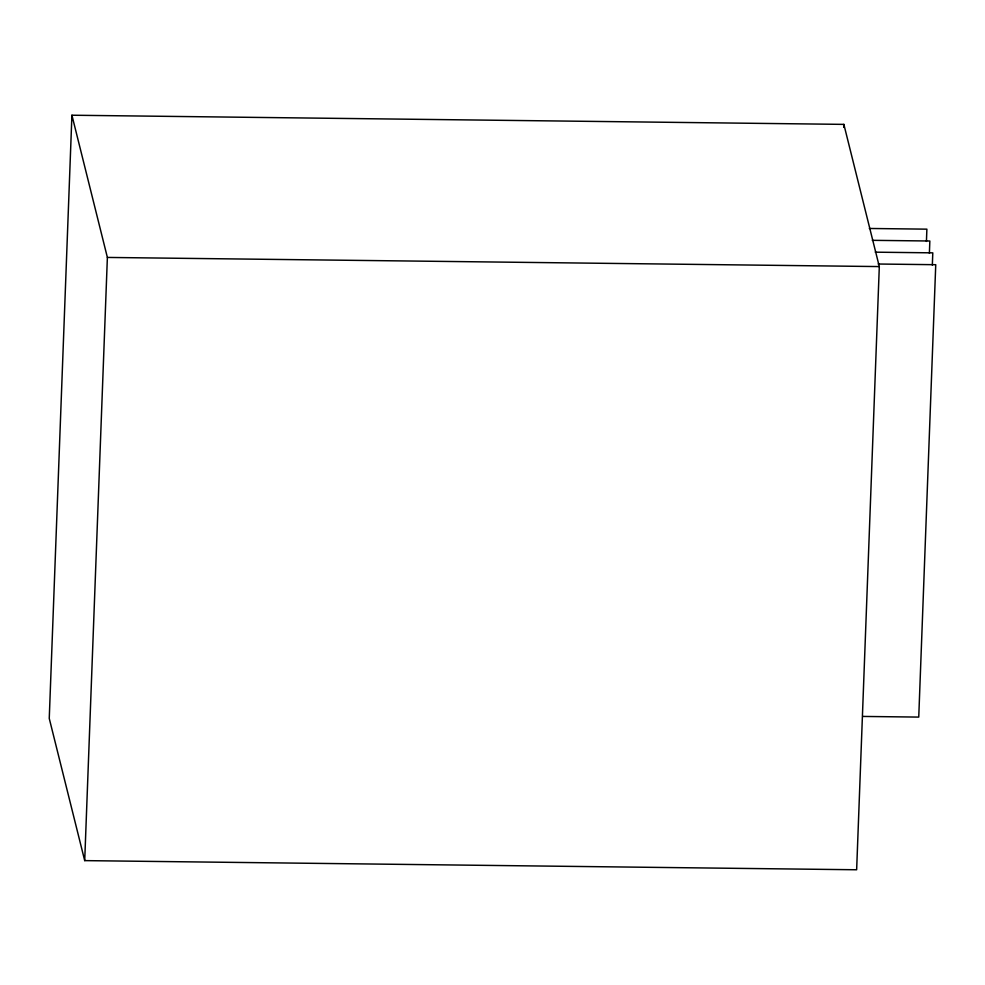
<?xml version="1.0" encoding="UTF-8"?>
<svg xmlns="http://www.w3.org/2000/svg" width="985" height="985" viewBox="0 0 985 985"><rect width="100%" height="100%" fill="white"/><g stroke="black" fill="none" stroke-linecap="round" stroke-linejoin="round"><path stroke-width="1.48" d="M71.917 115.22L49.25 718.422L84.71 860.619L856.642 869.767L879.309 266.578L843.862 124.381L71.917 115.22L107.377 257.43L84.71 860.619M843.751 127.397L843.862 124.381M926.429 241.424L926.885 229.16L869.324 228.471M929.384 253.268L929.84 241.005L872.279 240.328M932.339 265.125L932.795 252.85L875.234 252.172M878.189 264.017L935.75 264.706L918.746 717.092L862.7 716.427M107.377 257.43L879.309 266.578"/></g></svg>
